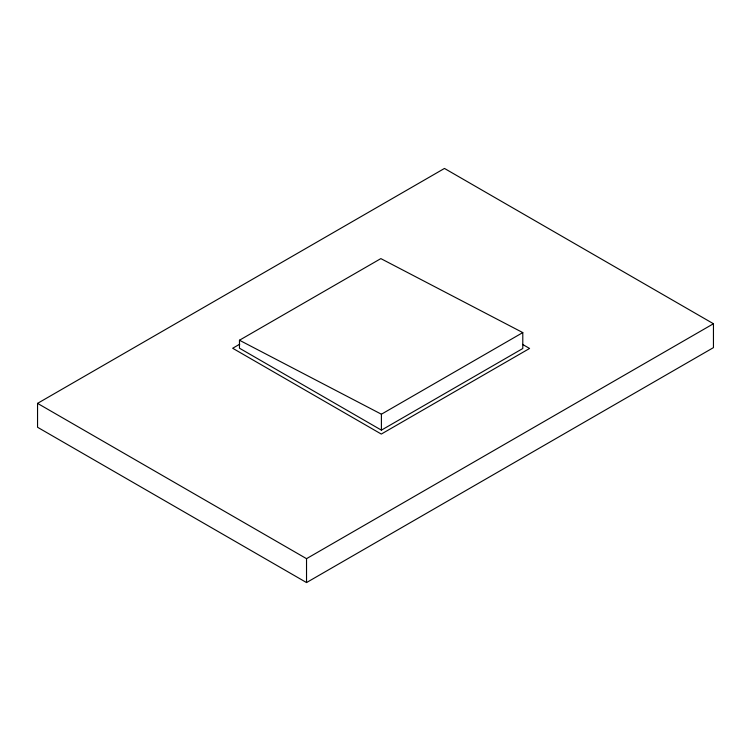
<?xml version="1.0" encoding="UTF-8"?>
<svg xmlns="http://www.w3.org/2000/svg" width="751" height="751" viewBox="0 0 751 751"><rect width="100%" height="100%" fill="white"/><g stroke="black" fill="none" stroke-linecap="round" stroke-linejoin="round"><path stroke-width="1.13" d="M37.55 403.371L444.47 168.44L713.45 323.737L713.45 347.629L306.53 582.56L37.55 427.263L37.55 403.371L306.53 558.669L713.45 323.737M239.466 340.231L380.851 258.607L522.79 332.59L522.79 348.52L381.405 430.145L239.466 348.201L239.466 340.231L381.405 414.214L522.79 332.59M239.785 344.155L232.669 348.257L381.301 434.069L529.586 348.455L522.508 344.371M381.405 414.214L381.405 430.145M306.53 558.669L306.53 582.56"/></g></svg>
